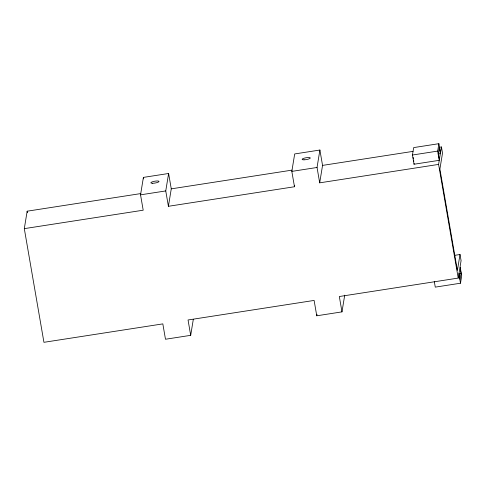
<?xml version="1.0" encoding="UTF-8"?>
<svg xmlns="http://www.w3.org/2000/svg" width="486" height="486" viewBox="0 0 486 486"><rect width="100%" height="100%" fill="white"/><g stroke="black" fill="none" stroke-linecap="round" stroke-linejoin="round"><path stroke-width="0.73" d="M193.313 319.351L190.694 335.334L165.483 339.246L162.828 323.883L43.934 342.314L24.3 228.639L27.155 211.197L140.819 193.574M24.3 228.639L143.2 210.201L140.545 194.837L143.4 177.396L168.618 173.49L171.266 188.854L168.411 206.295L294.48 186.745L294.716 185.294M168.411 206.295L165.756 190.931L168.618 173.49M294.48 186.745L291.825 171.388L294.686 153.947L319.897 150.034L322.552 165.398L319.691 182.839L438.591 164.402L439.259 160.325L437.667 151.103L438.882 143.686L413.671 147.592L412.456 155.016L414.048 164.232L439.259 160.325M319.691 182.839L317.042 167.476L319.897 150.034M344.714 295.166L341.98 311.878L316.763 315.791L317.006 314.339M414.048 164.232L414.169 163.49M440.352 153.643L439.38 159.578L438.323 153.436L439.295 147.495L440.352 153.643L438.129 153.989M439.204 147.313L441.446 146.96L440.474 152.902L438.882 143.686M454.768 255.314L460.017 254.5L457.405 270.453L439.897 169.067L442.509 153.108L441.446 146.96M341.98 311.878L339.325 296.521L458.225 278.083L458.893 274.001L460.485 283.223L435.274 287.129L434.29 281.455M461.05 273.466L460.078 279.407L459.015 273.26L459.987 267.324L461.05 273.466L458.82 273.812M460.485 283.223L461.7 275.799L460.108 266.583L461.08 260.642L460.017 254.5M171.266 188.854L292.086 170.118M322.552 165.398L413.033 151.371M140.545 194.837L165.756 190.931M291.825 171.388L317.042 167.476M412.456 155.016L437.667 151.103M438.591 164.402L458.225 278.083M413.106 157.343L413.343 158.709M413.58 160.076L413.817 161.443M316.763 315.791L314.114 300.427L188.046 319.976L190.694 335.334M143.4 177.396L143.656 178.86M27.155 211.197L27.416 212.692M152.732 183.277A4.155 0.929 -9.8 0 0 159.013 181.491A4.155 0.929 -9.8 0 0 153.005 181.606A4.155 0.929 -9.8 0 0 152.732 183.277M304.011 159.821A4.155 0.929 -9.8 0 0 310.293 158.035A4.155 0.929 -9.8 0 0 304.285 158.15A4.155 0.929 -9.8 0 0 304.011 159.821"/></g></svg>
